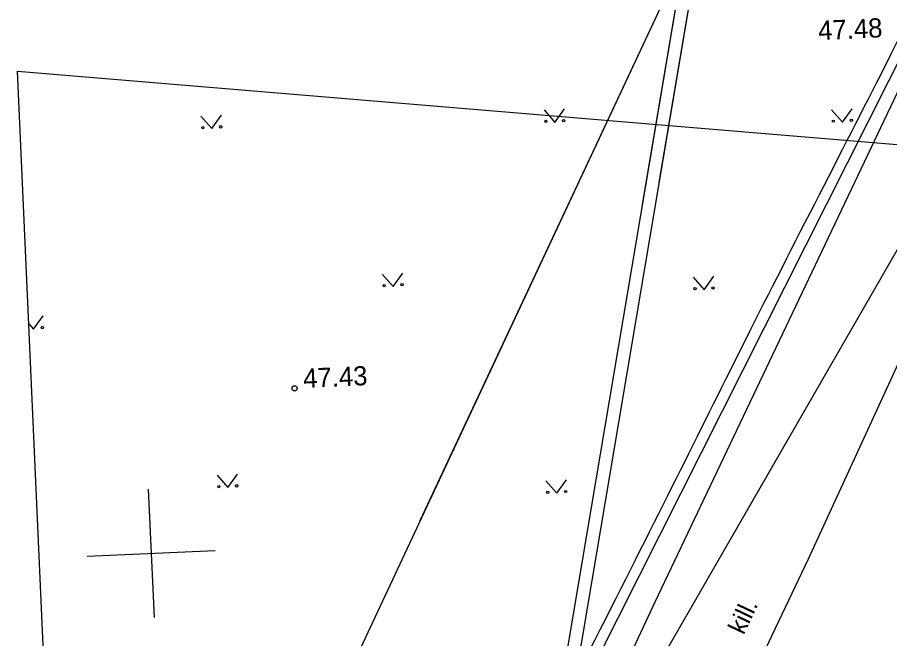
# Model space of a CAD drawing. Extents: x 641842 to 641928, y 6455750 to 6455871.
# Drawn here: x 641842.34 to 641876.36, y 6455828.86 to 6455853.07 of the extents above; entities that cross this region are included whole.
import ezdxf

# ---------------------------------------------------------------- set-up
doc = ezdxf.new("R2010")
doc.units = 0
for name, color, linetype in [('Level 11', 7, 'Continuous'), ('Level 12', 7, 'Continuous'), ('Level 13', 7, 'Continuous'), ('Level 15', 7, 'Continuous'), ('Level 19', 7, 'Continuous'), ('Level 20', 7, 'Continuous'), ('Level 25', 7, 'Continuous'), ('Level 26', 7, 'Continuous'), ('Level 27', 7, 'Continuous'), ('Level 30', 7, 'Continuous'), ('Level 31', 7, 'Continuous'), ('Level 36', 7, 'Continuous'), ('Level 37', 7, 'Continuous'), ('Level 38', 7, 'Continuous'), ('Level 4', 7, 'Continuous'), ('Level 40', 7, 'Continuous'), ('Level 41', 7, 'Continuous'), ('Level 47', 7, 'Continuous'), ('Level 5', 7, 'Continuous'), ('Level 6', 7, 'Continuous'), ('Level 9', 7, 'Continuous'), ('TEXT', 7, 'Continuous')]:
    doc.layers.add(name, color=color, linetype=linetype)

# ---------------------------------------------------------------- blocks, each defined once
blk = doc.blocks.new('VKOR20')
at = {"layer": 'Level 4'}
for p, q in [((0, 2500), (0, -2500)), ((-2500, 0), (2500, 0))]:
    blk.add_line(p, q, dxfattribs=at)
blk = doc.blocks.new('PUNKT9')
at = {"layer": 'Level 12'}
blk.add_circle((0, 0), 100, dxfattribs=at)
blk = doc.blocks.new('KMURU5')
at = {"layer": 'Level 15'}
for p, q in [((-403, 505), (0, 0)), ((0, 0), (397, 505))]:
    blk.add_line(p, q, dxfattribs=at)
for centre, radius in [((-353, 55), 42.8), ((347, 55), 45.2)]:
    blk.add_circle(centre, radius, dxfattribs=at)
blk = doc.blocks.new('VKOR23')
at = {"layer": 'Level 4'}
for p, q in [((0, 2500), (0, -2500)), ((-2500, 0), (2500, 0))]:
    blk.add_line(p, q, dxfattribs=at)
blk = doc.blocks.new('PUNK10')
at = {"layer": 'Level 6'}
blk.add_circle((0, 0), 100, dxfattribs=at)
blk = doc.blocks.new('KMURU6')
at = {"layer": 'Level 20'}
for p, q in [((-403, 505), (0, 0)), ((0, 0), (397, 505))]:
    blk.add_line(p, q, dxfattribs=at)
for centre, radius in [((-353, 55), 42.8), ((347, 55), 45.2)]:
    blk.add_circle(centre, radius, dxfattribs=at)
blk = doc.blocks.new('KKORI3')
at = {"layer": 'TEXT'}
for p, q in [((-2.5, 0), (2.5, 0)), ((0, 2.5), (0, -2.5))]:
    blk.add_line(p, q, dxfattribs=at)
blk = doc.blocks.new('VKOR22')
at = {"layer": 'Level 11'}
for p, q in [((0, 2500), (0, -2500)), ((-2500, 0), (2500, 0))]:
    blk.add_line(p, q, dxfattribs=at)
blk = doc.blocks.new('PUNK11')
at = {"layer": 'Level 9'}
blk.add_circle((0, 0), 100, dxfattribs=at)
blk = doc.blocks.new('KMURU7')
at = {"layer": 'Level 31'}
for p, q in [((-403, 505), (0, 0)), ((0, 0), (397, 505))]:
    blk.add_line(p, q, dxfattribs=at)
for centre, radius in [((-353, 55), 42.8), ((347, 55), 45.2)]:
    blk.add_circle(centre, radius, dxfattribs=at)

msp = doc.modelspace()

# ---------------------------------------------------------------- linework, layer by layer
at = {"layer": 'Level 15'}
for p, q in [((641849.502, 6455849.22), (641849.925, 6455848.735)), ((641849.502, 6455849.22), (641849.925, 6455848.735)), ((641849.925, 6455848.735), (641850.301, 6455849.256)), ((641849.925, 6455848.735), (641850.301, 6455849.256)), ((641842.968, 6455840.91), (641843.344, 6455841.431)), ((641842.968, 6455840.91), (641843.344, 6455841.431)), ((641842.786, 6455841.119), (641842.968, 6455840.91)), ((641842.786, 6455841.119), (641842.968, 6455840.91)), ((641850.129, 6455835.225), (641850.552, 6455834.74)), ((641850.129, 6455835.225), (641850.552, 6455834.74)), ((641850.552, 6455834.74), (641850.928, 6455835.261)), ((641850.552, 6455834.74), (641850.928, 6455835.261))]:
    msp.add_line(p, q, dxfattribs=at)
for centre, radius in [((641849.572, 6455848.773), 0.0407), ((641849.572, 6455848.773), 0.0407), ((641850.271, 6455848.804), 0.0486), ((641850.271, 6455848.804), 0.0486), ((641843.314, 6455840.979), 0.0482), ((641843.314, 6455840.979), 0.0482), ((641850.199, 6455834.778), 0.0407), ((641850.199, 6455834.778), 0.0407), ((641850.898, 6455834.809), 0.0486), ((641850.898, 6455834.809), 0.0486)]:
    msp.add_circle(centre, radius, dxfattribs=at)
at = {"layer": 'Level 20'}
for p, q in [((641849.502, 6455849.22), (641849.925, 6455848.735)), ((641849.502, 6455849.22), (641849.925, 6455848.735)), ((641849.502, 6455849.22), (641849.925, 6455848.735)), ((641849.502, 6455849.22), (641849.925, 6455848.735)), ((641849.925, 6455848.735), (641850.301, 6455849.256)), ((641849.925, 6455848.735), (641850.301, 6455849.256)), ((641849.925, 6455848.735), (641850.301, 6455849.256)), ((641849.925, 6455848.735), (641850.301, 6455849.256)), ((641842.968, 6455840.91), (641843.344, 6455841.431)), ((641842.968, 6455840.91), (641843.344, 6455841.431)), ((641842.968, 6455840.91), (641843.344, 6455841.431)), ((641842.968, 6455840.91), (641843.344, 6455841.431)), ((641842.786, 6455841.119), (641842.968, 6455840.91)), ((641842.786, 6455841.119), (641842.968, 6455840.91)), ((641842.786, 6455841.119), (641842.968, 6455840.91)), ((641842.786, 6455841.119), (641842.968, 6455840.91)), ((641850.129, 6455835.225), (641850.552, 6455834.74)), ((641850.129, 6455835.225), (641850.552, 6455834.74)), ((641850.129, 6455835.225), (641850.552, 6455834.74)), ((641850.129, 6455835.225), (641850.552, 6455834.74)), ((641850.552, 6455834.74), (641850.928, 6455835.261)), ((641850.552, 6455834.74), (641850.928, 6455835.261)), ((641850.552, 6455834.74), (641850.928, 6455835.261)), ((641850.552, 6455834.74), (641850.928, 6455835.261))]:
    msp.add_line(p, q, dxfattribs=at)
for centre, radius in [((641849.572, 6455848.773), 0.0407), ((641849.572, 6455848.773), 0.0407), ((641849.572, 6455848.773), 0.0407), ((641849.572, 6455848.773), 0.0407), ((641850.271, 6455848.804), 0.0486), ((641850.271, 6455848.804), 0.0486), ((641850.271, 6455848.804), 0.0486), ((641850.271, 6455848.804), 0.0486), ((641843.314, 6455840.979), 0.0482), ((641843.314, 6455840.979), 0.0482), ((641843.314, 6455840.979), 0.0482), ((641843.314, 6455840.979), 0.0482), ((641850.199, 6455834.778), 0.0407), ((641850.199, 6455834.778), 0.0407), ((641850.199, 6455834.778), 0.0407), ((641850.199, 6455834.778), 0.0407), ((641850.898, 6455834.809), 0.0486), ((641850.898, 6455834.809), 0.0486), ((641850.898, 6455834.809), 0.0486), ((641850.898, 6455834.809), 0.0486)]:
    msp.add_circle(centre, radius, dxfattribs=at)
at = {"layer": 'Level 25'}
for p, q in [((641868.404, 6455855.772), (641866.705, 6455845.693)), ((641868.404, 6455855.772), (641866.705, 6455845.693)), ((641868.896, 6455855.689), (641867.369, 6455846.633)), ((641868.896, 6455855.689), (641867.369, 6455846.633))]:
    msp.add_line(p, q, dxfattribs=at)
at = {"layer": 'Level 26'}
msp.add_line((641867.813, 6455854.297), (641850.434, 6455817.207), dxfattribs=at)
at = {"layer": 'Level 30'}
for points in [[(641846.305, 6455785.767), (641851.927, 6455797.568), (641867.224, 6455830.291), (641877.682, 6455852.273)], [(641848.487, 6455780.51), (641858.375, 6455801.267), (641864.351, 6455813.372), (641873.204, 6455831.967), (641881.347, 6455849.65)]]:
    msp.add_lwpolyline(points, dxfattribs=at)
msp.add_open_spline([(641879.529, 6455804.514), (641872.62, 6455806.32), (641871.254, 6455806.719), (641870.204, 6455807.593), (641869.577, 6455809.062), (641869.525, 6455810.211), (641869.719, 6455810.91), (641875.812, 6455822.811), (641882.002, 6455834.786)], degree=3, dxfattribs=at)
msp.add_open_spline([(641879.529, 6455804.514), (641872.62, 6455806.32), (641871.254, 6455806.719), (641870.204, 6455807.593), (641869.577, 6455809.062), (641869.525, 6455810.211), (641869.719, 6455810.91), (641875.812, 6455822.811), (641882.002, 6455834.786)], degree=3, dxfattribs=at)
at = {"layer": 'Level 36'}
for points in [[(641868.404, 6455855.772), (641863.506, 6455826.721), (641886.777, 6455817.372)], [(641868.896, 6455855.689), (641864.065, 6455827.034), (641886.963, 6455817.834)]]:
    msp.add_lwpolyline(points, dxfattribs=at)
at = {"layer": 'Level 37'}
msp.add_line((641867.813, 6455854.297), (641858.041, 6455833.441), dxfattribs=at)
msp.add_line((641867.813, 6455854.297), (641858.041, 6455833.441), dxfattribs=at)
at = {"layer": 'Level 38'}
msp.add_open_spline([(641845.214, 6455786.889), (641846.04, 6455788.456), (641849.007, 6455794.11), (641851.535, 6455799.121), (641852.107, 6455800.222), (641854.686, 6455807.894), (641856.246, 6455812.093), (641859.051, 6455817.48), (641866.82, 6455832.554), (641871.264, 6455841.634), (641877.95, 6455854.512), (641878.496, 6455856.177), (641879.25, 6455859.332), (641880.787, 6455866.584), (641881.322, 6455869.125)], degree=3, dxfattribs=at)
at = {"layer": 'Level 40'}
msp.add_line((641853.155, 6455838.609), (641853.155, 6455838.609), dxfattribs=at)
msp.add_line((641853.155, 6455838.609), (641853.155, 6455838.609), dxfattribs=at)
msp.add_line((641853.155, 6455838.609), (641853.155, 6455838.609), dxfattribs=at)
msp.add_line((641853.155, 6455838.609), (641853.155, 6455838.609), dxfattribs=at)
for points in [[(641899.173, 6455752.709), (641846.85, 6455750.366), (641842.344, 6455850.978)], [(641842.344, 6455850.978), (641888.212, 6455847.15), (641851.662, 6455771.91), (641899.858, 6455755.419), (641899.173, 6455752.709)]]:
    msp.add_lwpolyline(points, dxfattribs=at)
at = {"layer": 'Level 41'}
msp.add_line((641863.213, 6455824.574), (641878.669, 6455855.238), dxfattribs=at)
msp.add_line((641863.213, 6455824.574), (641878.669, 6455855.238), dxfattribs=at)
at = {"layer": 'Level 47'}
msp.add_line((641880.55, 6455850.774), (641856.389, 6455808.838), dxfattribs=at)
msp.add_line((641880.55, 6455850.774), (641856.389, 6455808.838), dxfattribs=at)
at = {"layer": 'Level 6'}
msp.add_line((641853.155, 6455838.609), (641853.155, 6455838.609), dxfattribs=at)
msp.add_line((641853.155, 6455838.609), (641853.155, 6455838.609), dxfattribs=at)
msp.add_line((641853.155, 6455838.609), (641853.155, 6455838.609), dxfattribs=at)
msp.add_line((641853.155, 6455838.609), (641853.155, 6455838.609), dxfattribs=at)
msp.add_line((641853.155, 6455838.609), (641853.155, 6455838.609), dxfattribs=at)
msp.add_line((641853.155, 6455838.609), (641853.155, 6455838.609), dxfattribs=at)
msp.add_line((641853.155, 6455838.609), (641853.155, 6455838.609), dxfattribs=at)
msp.add_line((641853.155, 6455838.609), (641853.155, 6455838.609), dxfattribs=at)

# ---------------------------------------------------------------- block references
at = {"layer": 'Level 11', "xscale": 0.0009999999999999996, "yscale": 0.001, "rotation": 2.5642489144958254}
msp.add_blockref('VKOR22', (641847.561, 6455832.176), dxfattribs=at)
msp.add_blockref('VKOR22', (641847.561, 6455832.176), dxfattribs=at)
msp.add_blockref('VKOR22', (641847.561, 6455832.176), dxfattribs=at)
msp.add_blockref('VKOR22', (641847.561, 6455832.176), dxfattribs=at)
msp.add_blockref('VKOR22', (641847.561, 6455832.176), dxfattribs=at)
msp.add_blockref('VKOR22', (641847.561, 6455832.176), dxfattribs=at)
msp.add_blockref('VKOR22', (641847.561, 6455832.176), dxfattribs=at)
msp.add_blockref('VKOR22', (641847.561, 6455832.176), dxfattribs=at)
msp.add_blockref('VKOR22', (641847.561, 6455832.176), dxfattribs=at)
msp.add_blockref('VKOR22', (641847.561, 6455832.176), dxfattribs=at)
at = {"layer": 'Level 12', "xscale": 0.0009999999999999996, "yscale": 0.001, "rotation": 2.5642489144958254}
msp.add_blockref('PUNKT9', (641853.155, 6455838.609), dxfattribs=at)
msp.add_blockref('PUNKT9', (641853.155, 6455838.609), dxfattribs=at)
at = {"layer": 'Level 13', "xscale": 0.0009999999999999996, "yscale": 0.001, "rotation": 2.5642489144958254}
msp.add_blockref('KKORI3', (641847.561, 6455832.176), dxfattribs=at)
at = {"layer": 'Level 15', "xscale": 0.0009999999999999996, "yscale": 0.001, "rotation": 2.5642489144958254}
for p in [(641863.312, 6455848.978), (641874.527, 6455848.984), (641857.002, 6455842.575), (641869.129, 6455842.456), (641863.384, 6455834.518)]:
    msp.add_blockref('KMURU5', p, dxfattribs=at)
at = {"layer": 'Level 20', "xscale": 0.0009999999999999996, "yscale": 0.001, "rotation": 2.5642489144958254}
for p in [(641863.312, 6455848.978), (641857.002, 6455842.575)]:
    msp.add_blockref('KMURU6', p, dxfattribs=at)
at = {"layer": 'Level 27', "xscale": 0.0009999999999999996, "yscale": 0.001, "rotation": 2.5642489144958254}
for name in ['PUNK10', 'PUNK10', 'PUNK11', 'PUNK11']:
    msp.add_blockref(name, (641853.155, 6455838.609), dxfattribs=at)
at = {"layer": 'Level 31', "xscale": 0.0009999999999999996, "yscale": 0.001, "rotation": 2.5642489144958254}
for p in [(641863.312, 6455848.978), (641857.002, 6455842.575)]:
    msp.add_blockref('KMURU7', p, dxfattribs=at)
at = {"layer": 'Level 4', "xscale": 0.0009999999999999996, "yscale": 0.001, "rotation": 2.5642489144958254}
for name in ['VKOR20', 'VKOR20', 'VKOR20', 'VKOR20', 'VKOR20', 'VKOR20', 'VKOR20', 'VKOR20', 'VKOR20', 'VKOR20', 'VKOR23', 'VKOR23', 'VKOR23', 'VKOR23', 'VKOR23', 'VKOR23', 'VKOR23', 'VKOR23', 'VKOR23', 'VKOR23']:
    msp.add_blockref(name, (641847.561, 6455832.176), dxfattribs=at)
at = {"layer": 'Level 40', "xscale": 0.0009999999999999996, "yscale": 0.001, "rotation": 2.5642489144958254}
msp.add_blockref('PUNK11', (641853.155, 6455838.609), dxfattribs=at)
msp.add_blockref('PUNK11', (641853.155, 6455838.609), dxfattribs=at)
at = {"layer": 'Level 6', "xscale": 0.0009999999999999996, "yscale": 0.001, "rotation": 2.5642489144958254}
for name in ['PUNKT9', 'PUNKT9', 'PUNK10', 'PUNK10']:
    msp.add_blockref(name, (641853.155, 6455838.609), dxfattribs=at)

# ---------------------------------------------------------------- texts
at = {"layer": 'Level 19'}
msp.add_text('kill.', height=0.7, rotation=64.542, dxfattribs=at).set_placement((641870.67, 6455828.971))
at = {"layer": 'Level 40'}
msp.add_text('47.43', height=0.75, rotation=2.5642, dxfattribs=at).set_placement((641853.505, 6455838.625))
msp.add_text('47.43', height=0.75, rotation=2.5642, dxfattribs=at).set_placement((641853.505, 6455838.625))
at = {"layer": 'Level 5'}
msp.add_text('47.48', height=0.75, rotation=2.5642, dxfattribs=at).set_placement((641873.593, 6455852.184))
at = {"layer": 'Level 6'}
msp.add_text('47.43', height=0.75, rotation=2.5642, dxfattribs=at).set_placement((641853.505, 6455838.625))
msp.add_text('47.43', height=0.75, rotation=2.5642, dxfattribs=at).set_placement((641853.505, 6455838.625))
msp.add_text('47.43', height=0.75, rotation=2.5642, dxfattribs=at).set_placement((641853.505, 6455838.625))
msp.add_text('47.43', height=0.75, rotation=2.5642, dxfattribs=at).set_placement((641853.505, 6455838.625))

doc.saveas('drawing.dxf')
